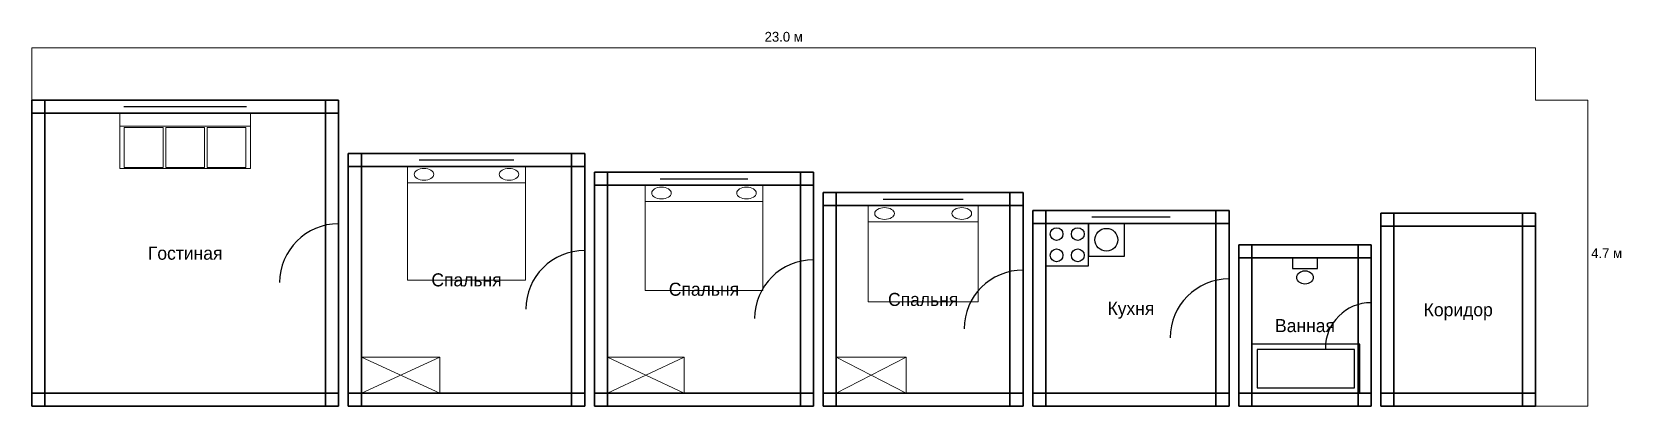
# Model space of a CAD drawing. Header units: metres. Extents: x 15 to 2445, y 30 to 604.
import ezdxf
from ezdxf.enums import TextEntityAlignment as Align

# ---------------------------------------------------------------- set-up
doc = ezdxf.new("R2010")
doc.units = ezdxf.units.M
for name, color, linetype, lineweight in [('Двери', 7, 'Continuous', 25), ('Мебель', 7, 'Continuous', 18), ('Окна', 7, 'Continuous', 25), ('Размеры', 1, 'Continuous', 13), ('Стены', 7, 'Continuous', 35), ('Текст', 7, 'Continuous', 13)]:
    doc.layers.add(name, color=color, linetype=linetype, lineweight=lineweight)

msp = doc.modelspace()

# ---------------------------------------------------------------- linework, layer by layer
at = {"layer": 'Двери'}
for p, q in [((484, 219.5), (484, 309.5)), ((860.5, 178.65), (860.5, 268.65)), ((1210.2, 164.3), (1210.2, 254.3)), ((1530.7, 148.65), (1530.7, 238.65)), ((1845.7, 135), (1845.7, 225)), ((2063, 118.6), (2063, 188.6))]:
    msp.add_line(p, q, dxfattribs=at)
for centre, radius in [((484, 219.5), 90), ((860.5, 178.65), 90), ((1210.2, 164.3), 90), ((1530.7, 148.65), 90), ((1845.7, 135), 90), ((2063, 118.6), 70)]:
    msp.add_arc(centre, radius, 90, 180, dxfattribs=at)
at = {"layer": 'Мебель'}
for p, q in [((149.5, 459), (349.5, 459)), ((589.75, 372.3), (769.75, 372.3)), ((952.85, 343.6), (1132.85, 343.6)), ((1293.9375, 312.3), (1461.9625, 312.3)), ((519, 50), (639, 105)), ((639, 50), (519, 105)), ((895.5, 50), (1012.645, 105)), ((1012.645, 50), (895.5, 105)), ((1245.2, 50), (1352.125, 105)), ((1352.125, 50), (1245.2, 105))]:
    msp.add_line(p, q, dxfattribs=at)
for points in [[(149.5, 394), (349.5, 394), (349.5, 479), (149.5, 479), (149.5, 394)], [(156.5, 396), (215.8333, 396), (215.8333, 457), (156.5, 457), (156.5, 396)], [(219.8333, 396), (279.1667, 396), (279.1667, 457), (219.8333, 457), (219.8333, 396)], [(283.1667, 396), (342.5, 396), (342.5, 457), (283.1667, 457), (283.1667, 396)], [(589.75, 223.015), (769.75, 223.015), (769.75, 397.3), (589.75, 397.3), (589.75, 223.015)], [(952.85, 207.23), (1132.85, 207.23), (1132.85, 368.6), (952.85, 368.6), (952.85, 207.23)], [(1293.9375, 190.015), (1461.9625, 190.015), (1461.9625, 337.3), (1293.9375, 337.3), (1293.9375, 190.015)], [(519, 50), (639, 50), (639, 105), (519, 105), (519, 50)], [(895.5, 50), (1012.645, 50), (1012.645, 105), (895.5, 105), (895.5, 50)], [(1245.2, 50), (1352.125, 50), (1352.125, 105), (1245.2, 105), (1245.2, 50)]]:
    msp.add_lwpolyline(points, dxfattribs=at)
for centre in [(614.75, 385.3), (744.75, 385.3), (977.85, 356.6), (1107.85, 356.6), (1318.9375, 325.3), (1436.9625, 325.3)]:
    msp.add_ellipse(centre, major_axis=(15, 0), ratio=0.6, dxfattribs=at)
at = {"layer": 'Окна'}
for p, q in [((155.7, 499), (343.3, 499)), ((155.7, 489), (343.3, 489)), ((155.7, 479), (343.3, 479)), ((607.45, 417.3), (752.05, 417.3)), ((607.45, 407.3), (752.05, 407.3)), ((607.45, 397.3), (752.05, 397.3)), ((975.91, 388.6), (1109.79, 388.6)), ((975.91, 378.6), (1109.79, 378.6)), ((975.91, 368.6), (1109.79, 368.6)), ((1316.85, 357.3), (1439.05, 357.3)), ((1316.85, 347.3), (1439.05, 347.3)), ((1316.85, 337.3), (1439.05, 337.3)), ((1635.7, 330), (1755.7, 330)), ((1635.7, 320), (1755.7, 320)), ((1635.7, 310), (1755.7, 310))]:
    msp.add_line(p, q, dxfattribs=at)
at = {"layer": 'Размеры', "color": 1}
for p, q in [((15, 579), (2314.5, 579)), ((15, 499), (15, 579)), ((2314.5, 499), (2314.5, 579)), ((2314.5, 499), (2394.5, 499)), ((2394.5, 30), (2394.5, 499)), ((2314.5, 30), (2394.5, 30))]:
    msp.add_line(p, q, dxfattribs=at)
at = {"layer": 'Сантехника'}
for points in [[(1565.7, 245), (1630.7, 245), (1630.7, 310), (1565.7, 310), (1565.7, 245)], [(1630.7, 260), (1685.7, 260), (1685.7, 310), (1630.7, 310), (1630.7, 260)], [(1942.85, 241.1), (1980.85, 241.1), (1980.85, 257.2), (1942.85, 257.2), (1942.85, 241.1)], [(1880.7, 50), (2045.7, 50), (2045.7, 125), (1880.7, 125), (1880.7, 50)], [(1888.7, 58), (2037.7, 58), (2037.7, 117), (1888.7, 117), (1888.7, 58)]]:
    msp.add_lwpolyline(points, dxfattribs=at)
for centre, radius in [((1581.95, 293.75), 9.75), ((1614.45, 293.75), 9.75), ((1658.2, 285), 17.5), ((1581.95, 261.25), 9.75), ((1614.45, 261.25), 9.75)]:
    msp.add_circle(centre, radius, dxfattribs=at)
msp.add_ellipse((1961.85, 227.3), major_axis=(12.6667, 0), ratio=0.8, dxfattribs=at)
at = {"layer": 'Стены'}
for p, q in [((484, 499), (15, 499)), ((15, 499), (15, 30)), ((35, 499), (35, 30)), ((464, 30), (464, 499)), ((484, 30), (484, 499)), ((484, 479), (15, 479)), ((860.5, 417.3), (499, 417.3)), ((499, 417.3), (499, 30)), ((519, 417.3), (519, 30)), ((840.5, 30), (840.5, 417.3)), ((860.5, 30), (860.5, 417.3)), ((860.5, 397.3), (499, 397.3)), ((1210.2, 388.6), (875.5, 388.6)), ((875.5, 388.6), (875.5, 30)), ((1210.2, 368.6), (875.5, 368.6)), ((895.5, 388.6), (895.5, 30)), ((1190.2, 30), (1190.2, 388.6)), ((1210.2, 30), (1210.2, 388.6)), ((1530.7, 357.3), (1225.2, 357.3)), ((1225.2, 357.3), (1225.2, 30)), ((1245.2, 357.3), (1245.2, 30)), ((1510.7, 30), (1510.7, 357.3)), ((1530.7, 30), (1530.7, 357.3)), ((1530.7, 337.3), (1225.2, 337.3)), ((1845.7, 330), (1545.7, 330)), ((1545.7, 330), (1545.7, 30)), ((1565.7, 330), (1565.7, 30)), ((1825.7, 30), (1825.7, 330)), ((1845.7, 30), (1845.7, 330)), ((2314.5, 325.8), (2077.9, 325.8)), ((2077.9, 325.8), (2077.9, 30)), ((2097.9, 325.8), (2097.9, 30)), ((2294.5, 30), (2294.5, 325.8)), ((2314.5, 30), (2314.5, 325.8)), ((1845.7, 310), (1545.7, 310)), ((2314.5, 305.8), (2077.9, 305.8)), ((2063, 277.2), (1860.7, 277.2)), ((1860.7, 277.2), (1860.7, 30)), ((1880.7, 277.2), (1880.7, 30)), ((2043, 30), (2043, 277.2)), ((2063, 30), (2063, 277.2)), ((2063, 257.2), (1860.7, 257.2)), ((15, 50), (484, 50)), ((499, 50), (860.5, 50)), ((875.5, 50), (1210.2, 50)), ((1225.2, 50), (1530.7, 50)), ((1545.7, 50), (1845.7, 50)), ((1860.7, 50), (2063, 50)), ((2077.9, 50), (2314.5, 50)), ((15, 30), (484, 30)), ((499, 30), (860.5, 30)), ((875.5, 30), (1210.2, 30)), ((1225.2, 30), (1530.7, 30)), ((1545.7, 30), (1845.7, 30)), ((1860.7, 30), (2063, 30)), ((2077.9, 30), (2314.5, 30))]:
    msp.add_line(p, q, dxfattribs=at)

# ---------------------------------------------------------------- texts
at = {"layer": 'Размеры', "color": 1}
msp.add_text('23.0 м', height=15, dxfattribs=at).set_placement((1164.75, 584), align=Align.BOTTOM_CENTER)
msp.add_text('4.7 м', height=15, dxfattribs=at).set_placement((2399.5, 264.5), align=Align.MIDDLE_LEFT)
at = {"layer": 'Текст'}
for s, p in [('Гостиная', (249.5, 264.5)), ('Спальня', (679.75, 223.65)), ('Спальня', (1042.85, 209.3)), ('Спальня', (1377.95, 193.65)), ('Кухня', (1695.7, 180)), ('Коридор', (2196.2, 177.9)), ('Ванная', (1961.85, 153.6))]:
    msp.add_text(s, height=20, dxfattribs=at).set_placement(p, align=Align.MIDDLE_CENTER)

doc.saveas('drawing.dxf')
